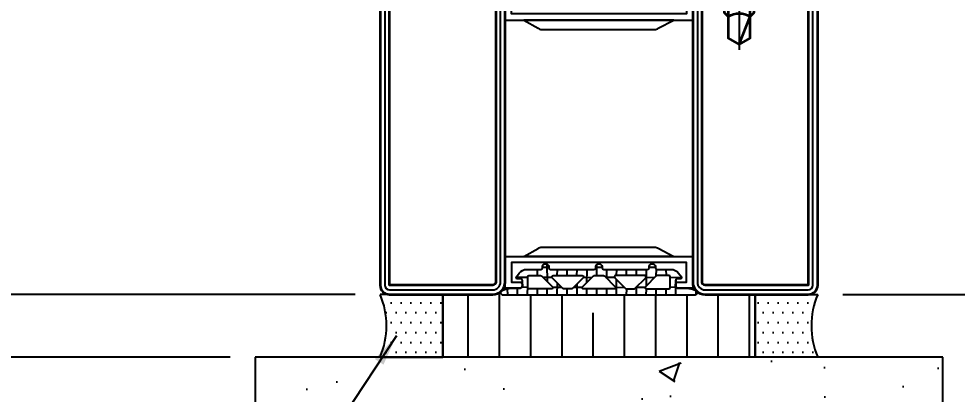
# Model space of a CAD drawing. Header units: millimetres. Extents: x 16974795 to 16976437, y -19668830 to -19667678.
# Drawn here: x 16975053.6 to 16975203.8, y -19668590.3 to -19668530.2 of the extents above; entities that cross this region are included whole.
import ezdxf

# ---------------------------------------------------------------- set-up
doc = ezdxf.new("R2010")
doc.units = ezdxf.units.MM
doc.header["$LTSCALE"] = 1200
doc.header["$MEASUREMENT"] = 0
doc.header["$PDMODE"] = 1
doc.header["$PDSIZE"] = -10
doc.linetypes.add('CENTER', pattern=[2, 1.25, -0.25, 0.25, -0.25])
doc.linetypes.add('CENTER2', pattern=[1.125, 0.75, -0.125, 0.125, -0.125])
doc.layers.get('0').update_dxf_attribs({"linetype": 'CONTINUOUS'})
doc.layers.get('DEFPOINTS').update_dxf_attribs({"color": 171, "linetype": 'CONTINUOUS'})
for name, color, linetype in [('#A_DIM&TEXT', 7, 'CONTINUOUS'), ('CENTER', 251, 'CENTER'), ('PL_CONT', 210, 'CONTINUOUS'), ('ST_CONT', 130, 'CONTINUOUS'), ('SYM', 7, 'CONTINUOUS'), ('WA_CENT', 54, 'CENTER2')]:
    doc.layers.add(name, color=color, linetype=linetype)
doc.layers.add('Blade', color=4, linetype='CONTINUOUS', lineweight=35)
doc.layers.add('HILFSPUNKTE', color=14, linetype='CONTINUOUS', plot=False)
doc.styles.get("Standard").update_dxf_attribs({"font": ''})
doc.styles.get('Standard').set_extended_font_data('휴먼둥근고딕')
doc.dimstyles.new('AMoS', dxfattribs={"dimscale": 3, "dimtxt": 3, "dimasz": 2.5, "dimexe": 2, "dimexo": 2, "dimgap": 1, "dimtad": 1, "dimtoh": 1, "dimdec": 1, "dimzin": 0, "dimdsep": 46, "dimtxsty": 'Standard', "dimblk": 'ARCHTICK', "dimcen": 1, "dimclrd": 150, "dimclre": 150, "dimadec": 0, "dimazin": 0, "dimtfac": 1, "dimtdec": 1, "dimtofl": 0, "dimtmove": 2, "dimatfit": 3, "dimfxl": 1, "dimtolj": 1, "dimtzin": 0, "dimarcsym": 0})
pattern_1 = [(360, (16986609.09968186, -19676349.64456476), (0.7937500000000004, 1.5875), [0, -1.5875])]

# ---------------------------------------------------------------- blocks, each defined once
blk = doc.blocks.new('531751')
at = {"layer": 'Blade', "ltscale": 1000}
for points in [[(70, 52), (70, 68.5, 0.414213562373095), (68.5, 70), (21.5, 70, 0.414213562373095), (20, 68.5), (20, 52, 0.414213562373095), (22, 50), (68, 50, 0.4142135623733843)], [(68.5, 52, -0.4142135623731616), (68, 51.5), (22, 51.5, -0.414213562373095), (21.5, 52), (21.5, 68.5), (68.5, 68.5)], [(20, 3), (1.5, 3, 0.9999999999999999), (1.5, 0), (68.5, 0, 0.4142135623731346), (70, 1.5), (70, 18, 0.4142135623730216), (68, 20), (22, 20, 0.4142135623729941), (20, 18)], [(20, 1.5, 0.4142135623730828), (21.5, 3), (21.5, 18, -0.4142135623730097), (22, 18.5), (68, 18.5, -0.4142135623729972), (68.5, 18), (68.5, 1.5), (1.5, 1.5)]]:
    blk.add_lwpolyline(points, format="xyb", close=True, dxfattribs=at)
at = {"layer": 'CENTER', "color": 8, "linetype": 'ByBlock'}
for points in [[(22, 50.75), (68, 50.75, 0.4142135623733882), (69.25, 52), (69.25, 68.5, 0.414213562373095), (68.5, 69.25), (21.5, 69.25, 0.414213562373095), (20.75, 68.5), (20.75, 52, 0.414213562373095)], [(21.55000000074506, 22.74972088262439), (21.44999999925494, 22.74972088262439, 0.4142135623728279), (21, 22.29972088336945), (21, 20), (26.09659258276224, 20), (26.09659258276224, 50), (21, 50), (21, 47.70027911663055, 0.4142135623733622), (21.44999999925494, 47.25027911737561), (21.55000000074506, 47.25027911737561, 0.4142135623729634), (22, 47.70027911663055), (22, 49), (25.10000000149012, 49), (25.10000000149012, 21), (22, 21), (22, 22.29972088336945, 0.4142135623734941)], [(68.44999999925494, 22.74972088262439), (68.55000000074506, 22.74972088262439, -0.4142135623728279), (69, 22.29972088336945), (69, 20), (63.90340741723776, 20), (63.90340741723776, 50), (69, 50), (69, 47.70027911663055, -0.4142135623733622), (68.55000000074506, 47.25027911737561), (68.44999999925494, 47.25027911737561, -0.4142135623729634), (68, 47.70027911663055), (68, 49), (64.89999999850988, 49), (64.89999999850988, 21), (68, 21), (68, 22.29972088336945, -0.4142135623734941)], [(27.59659258276224, 25.88970789685845), (27.59659258276224, 43.89947021752596, 0.1622742748467838), (27.39660049974918, 44.49945966154337), (26.09659258276224, 46.99986043944955), (26.09659258276224, 22.99986043944955), (27.38271670788527, 25.27163924276829, 0.1681287242815374)], [(62.40340741723776, 25.88970789685845), (62.40340741723776, 43.89947021752596, -0.1622742748467838), (62.60339950025082, 44.49945966154337), (63.90340741723776, 46.99986043944955), (63.90340741723776, 22.99986043944955), (62.61728329211473, 25.27163924276829, -0.1681287242815374)], [(68, 19.25), (22, 19.25, 0.4142135623729951), (20.75, 18), (20.75, 3, -0.4142135623730612), (20, 2.25), (1.5, 2.25, 0.9999999999999999), (1.5, 0.75), (68.5, 0.75, 0.4142135623731377), (69.25, 1.5), (69.25, 18, 0.4142135623730218)]]:
    blk.add_lwpolyline(points, format="xyb", close=True, dxfattribs=at)
at = {"layer": 'HILFSPUNKTE'}
for p in [(20, 70), (70, 70), (0, 3), (0, 0), (70, 0)]:
    blk.add_point(p, dxfattribs=at)
blk = doc.blocks.new('A$C5B69005A')
at = {"layer": 'Blade', "ltscale": 1000}
blk.add_lwpolyline([(26.92228190973401, 12.87530622631311, -0.07369160122968513), (26.84978006035089, 12.88605012372136), (1.427498165518045, 17.49886282160878, -0.3304357211462087), (1.250000014901161, 17.73811892047524), (1.250000014901161, 30.12530622631311, -0.414213562373095), (1.500000014901161, 30.37530622631311), (43.50000001490116, 30.37530622631311, -0.414213562373095), (43.75000001490116, 30.12530622631311), (43.75000001490116, 13.12530622631311, -0.414213562373095), (43.50000001490116, 12.87530622631311), (38.70000001788139, 12.87530622631311, -0.4931454260312946), (38.45851856097579, 13.19001098722219), (39.29231520369649, 16.30178241804242), (38.08490791916847, 16.62530622631311), (37.25111127644777, 13.5135347917676, 0.4931454260312402), (38.70000001788139, 11.62530622631311), (43.50000001490116, 11.62530622631311, 0.414213562373095), (45.00000001490116, 13.12530622631311), (45.00000001490116, 30.12530622631311, 0.414213562373095), (43.50000001490116, 31.62530622631311), (1.500000014901161, 31.62530622631311, 0.414213562373095), (1.490116119384766e-08, 30.12530622631311), (1.490116119384766e-08, 17.73811892047524, 0.3304357211461466), (1.064988922327757, 16.3025823161006), (26.48727081716061, 11.68976961821318, 0.07369160122968402), (26.92228190973401, 11.62530622631311), (28.20000001788139, 11.62530622631311), (28.20000001788139, 12.87530622631311)], format="xyb", close=True, dxfattribs=at)
for points in [[(28.20000001788139, 11.62530622631311), (36.70000001788139, 11.62530622631311), (36.70000001788139, 12.92530622705817), (37.37300001457334, 13.04330622404814), (37.58000001683831, 13.81730622425675, 0.1987764722820962), (37.52000001445413, 14.2723062261939), (36.45000001788139, 16.12530622631311), (28.45000001788139, 16.12530622631311), (27.38100001588464, 14.2723062261939, 0.1986275515369634), (27.32100001722574, 13.81730622425675), (27.52800001576543, 13.04330622404814), (28.20000001788139, 12.92530622705817), (28.20000001788139, 11.62530622631311)], [(30.05000001564622, 11.62530622631311), (30.05000001564622, 6.775306224822998), (30.70000001788139, 6.125306226313114, -0.2857000000000007), (34.20000001788139, 6.125306226313114), (34.85000001639128, 6.775306224822998), (34.85000001639128, 11.62530622631311)]]:
    blk.add_lwpolyline(points, format="xyb", dxfattribs=at)
for points in [[(27.30065888538957, 13.97226741537452), (37.60037145391107, 13.97226741537452)], [(27.52800001576543, 13.04330622404814), (37.37300001457334, 13.04330622404814)], [(28.20000001788139, 12.92530622705817), (36.70000001788139, 12.92530622705817)], [(30.70000001788139, 11.62530622631311), (30.70000001788139, 2.635306224226952), (32.45000001788139, 1.625306226313114), (34.20000001788139, 2.635306224226952), (34.20000001788139, 11.62530622631311)], [(32.45000001788139, 1.625306226313114), (34.20000001788139, 6.125306226313114)]]:
    blk.add_lwpolyline(points, dxfattribs=at)
at = {"layer": 'CENTER'}
blk.add_line((32.45000001788139, 16.802306227386), (32.45000001788139, 0.8053062260150909), dxfattribs=at)
at = {"layer": 'CENTER', "color": 8, "linetype": 'ByBlock'}
blk.add_lwpolyline([(38.68861155956984, 16.46354432404041), (37.85481491684914, 13.3517728894949, 0.4931454260312834), (38.70000001788139, 12.25030622631311), (43.50000001490116, 12.25030622631311, 0.414213562373095), (44.37500001490116, 13.12530622631311), (44.37500001490116, 30.12530622631311, 0.414213562373095), (43.50000001490116, 31.00030622631311), (1.500000014901161, 31.00030622631311, 0.4142135623731141), (0.6250000149011612, 30.12530622631311), (0.6250000149011612, 17.73811892047524, 0.320606736033906), (1.216641649603844, 16.91027048230171), (26.63892354443669, 12.29745778813958, 0.08263316964921476), (26.92228190973401, 12.25030622631311), (28.20000001788139, 12.25030622631311)], format="xyb", dxfattribs=at)
at = {"layer": 'HILFSPUNKTE'}
for p in [(1.490116119384766e-08, 31.62530622631311), (45.00000001490116, 31.62530622631311), (45.00000001490116, 11.62530622631311)]:
    blk.add_point(p, dxfattribs=at)
blk = doc.blocks.new('_Open90')
at = {"color": 0, "linetype": 'ByBlock', "lineweight": -2}
for p, q in [((-0.5, 0.5), (0, 0)), ((0, 0), (-1, 0)), ((0, 0), (-0.5, -0.5))]:
    blk.add_line(p, q, dxfattribs=at)
blk = doc.blocks.new('*D117')
at = {"layer": '#A_DIM&TEXT', "lineweight": -2, "ltscale": 20, "transparency": 16777216}
for p, q in [((16975185.47665043, -19668524.34896735), (16975243.52902449, -19668524.34896735)), ((16975240.52902449, -19668570.34896735), (16975240.52902449, -19668528.34896735)), ((16975185.47665043, -19668574.34896735), (16975243.52902449, -19668574.34896735))]:
    blk.add_line(p, q, dxfattribs=at)
at = {"layer": 'DEFPOINTS', "color": 0, "ltscale": 20, "transparency": 16777216}
for p in [(16975181.47665043, -19668524.34896735), (16975240.52902449, -19668524.34896735), (16975181.47665043, -19668574.34896735)]:
    blk.add_point(p, dxfattribs=at)
at = {"layer": '#A_DIM&TEXT', "lineweight": -2, "ltscale": 20, "transparency": 16777216, "xscale": 4, "yscale": 4, "zscale": 4}
for p, rotation in [((16975240.52902449, -19668524.34896735), 90), ((16975240.52902449, -19668574.34896735), 270)]:
    blk.add_blockref('_Open90', p, dxfattribs=dict(at, rotation=rotation))
at = {"layer": '#A_DIM&TEXT', "color": 0, "ltscale": 20, "transparency": 16777216, "insert": (16975235.52902448, -19668549.34896735), "char_height": 6, "attachment_point": 5, "rotation": 90}
blk.add_mtext('\\A1;50', dxfattribs=at)
blk = doc.blocks.new('*D119')
at = {"layer": '#A_DIM&TEXT', "lineweight": -2, "ltscale": 20, "transparency": 16777216}
for p, q in [((16975185.47665043, -19668574.34896735), (16975263.41902645, -19668574.34896735)), ((16975205.47665043, -19668584.34896737), (16975263.41902645, -19668584.34896737))]:
    blk.add_line(p, q, dxfattribs=at)
at = {"layer": 'DEFPOINTS', "color": 0, "ltscale": 20, "transparency": 16777216}
for p in [(16975181.47665043, -19668574.34896735), (16975260.41902645, -19668574.34896735), (16975201.47665043, -19668584.34896737)]:
    blk.add_point(p, dxfattribs=at)
at = {"layer": '#A_DIM&TEXT', "color": 0, "ltscale": 20, "transparency": 16777216, "insert": (16975260.41902641, -19668579.34896735), "char_height": 6, "attachment_point": 5, "rotation": 90}
blk.add_mtext('\\A1;10', dxfattribs=at)
blk = doc.blocks.new('*D120')
at = {"layer": '#A_DIM&TEXT', "lineweight": -2, "ltscale": 20, "transparency": 16777216}
for p, q in [((16975185.47665043, -19668504.34896735), (16975263.41902645, -19668504.34896735)), ((16975260.41902645, -19668570.34896735), (16975260.41902645, -19668508.34896735)), ((16975185.47665043, -19668574.34896735), (16975263.41902645, -19668574.34896735))]:
    blk.add_line(p, q, dxfattribs=at)
at = {"layer": 'DEFPOINTS', "color": 0, "ltscale": 20, "transparency": 16777216}
for p in [(16975181.47665043, -19668504.34896735), (16975260.41902645, -19668504.34896735), (16975181.47665043, -19668574.34896735)]:
    blk.add_point(p, dxfattribs=at)
at = {"layer": '#A_DIM&TEXT', "lineweight": -2, "ltscale": 20, "transparency": 16777216, "xscale": 4, "yscale": 4, "zscale": 4}
for p, rotation in [((16975260.41902645, -19668504.34896735), 90), ((16975260.41902645, -19668574.34896735), 270)]:
    blk.add_blockref('_Open90', p, dxfattribs=dict(at, rotation=rotation))
at = {"layer": '#A_DIM&TEXT', "color": 0, "ltscale": 20, "transparency": 16777216, "insert": (16975255.41902644, -19668539.34896735), "char_height": 6, "attachment_point": 5, "rotation": 90}
blk.add_mtext('\\A1;70', dxfattribs=at)
blk = doc.blocks.new('*D121')
at = {"layer": '#A_DIM&TEXT', "lineweight": -2, "ltscale": 20, "transparency": 16777216}
for p, q in [((16975107.47665043, -19668504.34896735), (16974964.22261085, -19668504.34896735)), ((16974967.22261085, -19668570.34896736), (16974967.22261085, -19668508.34896735)), ((16975107.47665043, -19668574.34896736), (16974964.22261085, -19668574.34896736))]:
    blk.add_line(p, q, dxfattribs=at)
at = {"layer": 'DEFPOINTS', "color": 0, "ltscale": 20, "transparency": 16777216}
for p in [(16974967.22261085, -19668504.34896735), (16975111.47665043, -19668504.34896735), (16975111.47665043, -19668574.34896736)]:
    blk.add_point(p, dxfattribs=at)
at = {"layer": '#A_DIM&TEXT', "lineweight": -2, "ltscale": 20, "transparency": 16777216, "xscale": 4, "yscale": 4, "zscale": 4}
for p, rotation in [((16974967.22261085, -19668504.34896735), 90), ((16974967.22261085, -19668574.34896736), 270)]:
    blk.add_blockref('_Open90', p, dxfattribs=dict(at, rotation=rotation))
at = {"layer": '#A_DIM&TEXT', "color": 0, "ltscale": 20, "transparency": 16777216, "insert": (16974962.22261085, -19668539.34896735), "char_height": 6, "attachment_point": 5, "rotation": 90}
blk.add_mtext('\\A1;70', dxfattribs=at)
blk = doc.blocks.new('*D125')
at = {"layer": '#A_DIM&TEXT', "lineweight": -2, "ltscale": 20, "transparency": 16777216}
for p, q in [((16975087.47665043, -19667834.34896737), (16974934.14236056, -19667834.34896737)), ((16974937.14236056, -19668580.34896737), (16974937.14236056, -19667838.34896737)), ((16975087.47665043, -19668584.34896737), (16974934.14236056, -19668584.34896737))]:
    blk.add_line(p, q, dxfattribs=at)
at = {"layer": 'DEFPOINTS', "color": 0, "ltscale": 20, "transparency": 16777216}
for p in [(16974937.14236056, -19667834.34896737), (16975091.47665043, -19667834.34896737), (16975091.47665043, -19668584.34896737)]:
    blk.add_point(p, dxfattribs=at)
at = {"layer": '#A_DIM&TEXT', "lineweight": -2, "ltscale": 20, "transparency": 16777216, "xscale": 4, "yscale": 4, "zscale": 4}
for p, rotation in [((16974937.14236056, -19667834.34896737), 90), ((16974937.14236056, -19668584.34896737), 270)]:
    blk.add_blockref('_Open90', p, dxfattribs=dict(at, rotation=rotation))
at = {"layer": '#A_DIM&TEXT', "color": 0, "ltscale": 20, "transparency": 16777216, "insert": (16974932.14236055, -19668209.34896737), "char_height": 6, "attachment_point": 5, "rotation": 90}
blk.add_mtext('\\A1;MODULE DIM.', dxfattribs=at)
blk = doc.blocks.new('*D133')
at = {"layer": '#A_DIM&TEXT', "lineweight": -2, "ltscale": 20, "transparency": 16777216}
for p, q in [((16975107.47665043, -19668574.34896736), (16974964.22261085, -19668574.34896736)), ((16975087.47665043, -19668584.34896737), (16974964.22261085, -19668584.34896737))]:
    blk.add_line(p, q, dxfattribs=at)
at = {"layer": 'DEFPOINTS', "color": 0, "ltscale": 20, "transparency": 16777216}
for p in [(16974967.22261085, -19668574.34896736), (16975111.47665043, -19668574.34896736), (16975091.47665043, -19668584.34896737)]:
    blk.add_point(p, dxfattribs=at)
at = {"layer": '#A_DIM&TEXT', "color": 0, "ltscale": 20, "transparency": 16777216, "insert": (16974962.22261085, -19668579.34896737), "char_height": 6, "attachment_point": 5, "rotation": 90}
blk.add_mtext('\\A1;10', dxfattribs=at)
blk = doc.blocks.new('_ARCHTICK')
at = {"color": 0, "linetype": 'ByBlock', "const_width": 0.15}
blk.add_lwpolyline([(-0.5, -0.5), (0.5, 0.5)], dxfattribs=at)
blk = doc.blocks.new('985304')
at = {"layer": 'SYM', "ltscale": 0.5}
h = blk.add_hatch(dxfattribs=at)
h.set_pattern_fill('NET', color=256, scale=0.5, angle=-1.272221872585407e-14, style=0)
h.set_pattern_definition([(360, (416.8355714617089, -1205.784848252606), (3.524958103184872e-16, 1.5875), []), (90, (416.8355714617089, -1205.784848252606), (-1.5875, 4.496989396531383e-16), [])])
h.paths.add_polyline_path([(-5.199999999254942, -15.30589256435633, 0.7996147017704591), (-4.438709676265717, -15.47755881771445, 0.1113490004456347), (-4.100000001490116, -13.97547909617424), (-4.100000001490116, -12.70027911663055, -0.4142135623731978), (-3.649999998509884, -12.25027911737561), (-2.8693394549191, -12.25027911737561, -0.4340591348451357), (-2.570018161088228, -12.57044746726751), (-2.599547531455755, -13.00869698449969, 0.6363460506372178), (-2.282366368919611, -13.18389028310776), (-1.687341704964638, -12.75114906206727, 0.2399535992438654), (-1.06959392875433, -11.53804106637836), (-1.06959392875433, -9.324130903929472, -0.4514162296358702), (-0.7320939302444458, -9.0264838822186, 1.133893418992055), (-0.7320939302444458, -8.034327141940594, -0.4514162296358687), (-1.06959392875433, -7.736680116504431), (-1.06959392875433, -0.7937248349189758, -0.45141622963587), (-0.7320939302444458, -0.4960778132081032, 1.133893418992055), (-0.7320939302444458, 0.4960789307951927, -0.4514162296356404), (-1.06959392875433, 0.7937259525060654), (-1.06959392875433, 7.736681237816811, -0.4514162296355834), (-0.7320939302444458, 8.034328259527683, 1.133893418992055), (-0.7320939302444458, 9.026484999805689, -0.45141622963584), (-1.06959392875433, 9.324132021516562), (-1.06959392875433, 11.53804218396544, 0.2399535992439713), (-1.687341704964638, 12.75115017965436), (-2.282366368919611, 13.18389140069485, 0.6363310559464317), (-2.599548105150461, 13.0087066218257), (-2.570017300546169, 12.57015668973327, -0.4213142721017316), (-2.856427378952503, 12.25027911737561), (-3.649999998509884, 12.25027911737561, -0.4142135623735473), (-4.100000001490116, 12.70027911663055), (-4.100000001490116, 13.97547909617424, 0.1113490004456359), (-4.438709676265717, 15.47755881771445, 0.08522831533420976), (-4.516666144132614, 15.58824328333139), (-4.516667187213898, 15.58824432641268, 0.6688059586935701), (-5.199999999254942, 15.30589256435633)])
h.paths.add_polyline_path([(-3.858578644692898, -7.448527578264475), (-2.128172572702169, -9.178933650255203, -0.1989123673797344), (-2.06959392875433, -9.320355005562305), (-2.06959392875433, -11.19986044242978, -0.4142135623730087), (-2.269593928009272, -11.39986044168472), (-4, -11.39986044168472, -0.4142135623731822), (-4.199999999254942, -11.19986044242978), (-4.199999999254942, -7.589948933571577, -0.66817863791921)], flags=16)
h.paths.add_polyline_path([(-4.141421355307102, -5.751471303403378, -0.1989123673795406), (-4.199999999254942, -5.610049948096275), (-4.199999999254942, -4.389948934316635, -0.1989123673795797), (-4.141421355307102, -4.248527579009533), (-2.411015287041664, -2.518121507018805, -0.6681786379194253), (-2.06959392875433, -2.659542862325907), (-2.06959392875433, -7.340456016361713, -0.6681786379194455), (-2.411015287041664, -7.481877375394106)], flags=16)
h.paths.add_polyline_path([(-4.199999999254942, -2.480760626494884), (-4.199999999254942, 2.480761744081974, -0.6681786379192507), (-3.858578644692898, 2.622183099389076), (-2.128172572702169, 0.8917770273983479, -0.1989123673797118), (-2.06959392875433, 0.7503556720912457), (-2.06959392875433, -0.7503545545041561, -0.1989123673798009), (-2.128172572702169, -0.8917759098112583), (-3.858578644692898, -2.622181981801987, -0.6681786379191604)], flags=16)
h.paths.add_polyline_path([(-2.411015287041664, 2.518122624605894), (-4.141421355307102, 4.248528696596622, -0.1989123673795755), (-4.199999999254942, 4.389950051903725), (-4.199999999254942, 5.610051065683365, -0.1989123673795407), (-4.141421355307102, 5.751472420990467), (-2.411015287041664, 7.481878492981195, -0.6681786379194461), (-2.06959392875433, 7.340457137674093), (-2.06959392875433, 2.659543983638287, -0.6681786379185062)], flags=16)
h.paths.add_polyline_path([(-4.199999999254942, 7.589950051158667), (-4.199999999254942, 11.19986156001687, -0.4142135623733484), (-4, 11.39986155927181), (-2.269593928009272, 11.39986155927181, -0.414213562372671), (-2.06959392875433, 11.19986156001687), (-2.06959392875433, 9.320356123149395, -0.1989123673796401), (-2.128172572702169, 9.178934767842293), (-3.858578644692898, 7.448528695851564, -0.6681786379196462)], flags=16)
at = {"layer": 'HILFSPUNKTE'}
blk.add_point((0, 0), dxfattribs=at)
at = {"layer": 'SYM'}
for points in [[(-5.199999999254942, -15.30589256435633, 0.7996147017704592), (-4.438709676265717, -15.47755881771445, 0.1113490004456511), (-4.100000001490116, -13.97547909617424), (-4.100000001490116, -12.70027911663055, -0.4142135623731029), (-3.649999998509884, -12.25027911737561), (-2.8693394549191, -12.25027911737561, -0.4340591348451357), (-2.570018161088228, -12.57044746726751), (-2.599547531455755, -13.00869698449969, 0.6363460506376303), (-2.282366368919611, -13.18389028310776), (-1.687341704964638, -12.75114906206727, 0.2399535992438253), (-1.06959392875433, -11.53804106637836), (-1.06959392875433, -9.324130903929472, -0.4514162296358702), (-0.7320939302444458, -9.0264838822186, 1.133893418992056), (-0.7320939302444458, -8.034327141940594, -0.4514162296360966), (-1.06959392875433, -7.736680116504431), (-1.06959392875433, -0.7937248349189758, -0.4514162296358702), (-0.7320939302444458, -0.4960778132081032, 1.133893418992056), (-0.7320939302444458, 0.4960789307951927, -0.4514162296360966), (-1.06959392875433, 0.7937259525060654), (-1.06959392875433, 7.736681237816811, -0.4514162296355834), (-0.7320939302444458, 8.034328259527683, 1.133893418992056), (-0.7320939302444458, 9.026484999805689, -0.4514162296358402), (-1.06959392875433, 9.324132021516562), (-1.06959392875433, 11.53804218396544, 0.2399535992438903), (-1.687341704964638, 12.75115017965436), (-2.282366368919611, 13.18389140069485, 0.6363310559464317), (-2.599548105150461, 13.0087066218257), (-2.570017300546169, 12.57015668973327, -0.4213142721059395), (-2.856427378952503, 12.25027911737561), (-3.649999998509884, 12.25027911737561, -0.4142135623731225), (-4.100000001490116, 12.70027911663055), (-4.100000001490116, 13.97547909617424, 0.1113490004456359), (-4.438709676265717, 15.47755881771445, 0.7996147017704115), (-5.199999999254942, 15.30589256435633)], [(-2.128172572702169, 9.178934767842293), (-3.858578644692898, 7.448528695851564, -0.6681786379192352), (-4.199999999254942, 7.589950051158667), (-4.199999999254942, 11.19986156001687, -0.4142135623731819), (-4, 11.39986155927181), (-2.269593928009272, 11.39986155927181, -0.414213562373004), (-2.06959392875433, 11.19986156001687), (-2.06959392875433, 9.320356123149395, -0.1989123673797013)], [(-2.06959392875433, 7.340457137674093), (-2.06959392875433, 2.659543983638287, -0.6681786379194212), (-2.411015287041664, 2.518122624605894), (-4.141421355307102, 4.248528696596622, -0.1989123673795755), (-4.199999999254942, 4.389950051903725), (-4.199999999254942, 5.610051065683365, -0.1989123673795407), (-4.141421355307102, 5.751472420990467), (-2.411015287041664, 7.481878492981195, -0.668178637919446)], [(-4.199999999254942, 2.480761744081974), (-4.199999999254942, -2.480760626494884, 0.6681786379191607), (-3.858578644692898, -2.622181981801987), (-2.128172572702169, -0.8917759098112583, 0.1989123673798009), (-2.06959392875433, -0.7503545545041561), (-2.06959392875433, 0.7503556720912457, 0.1989123673797118), (-2.128172572702169, 0.8917770273983479), (-3.858578644692898, 2.622183099389076, 0.6681786379192504)], [(-2.06959392875433, -7.340456016361713), (-2.06959392875433, -2.659542862325907, 0.6681786379194252), (-2.411015287041664, -2.518121507018805), (-4.141421355307102, -4.248527579009533, 0.1989123673795797), (-4.199999999254942, -4.389948934316635), (-4.199999999254942, -5.610049948096275, 0.1989123673795405), (-4.141421355307102, -5.751471303403378), (-2.411015287041664, -7.481877375394106, 0.6681786379194457)], [(-2.128172572702169, -9.178933650255203), (-3.858578644692898, -7.448527578264475, 0.66817863791921), (-4.199999999254942, -7.589948933571577), (-4.199999999254942, -11.19986044242978, 0.4142135623731821), (-4, -11.39986044168472), (-2.269593928009272, -11.39986044168472, 0.4142135623730087), (-2.06959392875433, -11.19986044242978), (-2.06959392875433, -9.320355005562305, 0.1989123673797344)]]:
    blk.add_lwpolyline(points, format="xyb", close=True, dxfattribs=at)

msp = doc.modelspace()

# ---------------------------------------------------------------- hatches: boundary and pattern name
at = {"ltscale": 1000}
h = msp.add_hatch(dxfattribs=at)
h.set_pattern_fill('AR-CONC', color=8, scale=5)
h.set_pattern_definition([(49.99999999999999, (-740769.7874987572, 286494.4123945162), (35.86300913003767, -3.137606749129755), [3.75, -41.25]), (355, (-740769.7874987572, 286494.4123945162), (-6.937566680650001, 37.60960668500059), [3, -33]), (100.45144446, (-740766.7989147082, 286494.1509273127), (28.9254423363556, 34.47199954843147), [3.187009599999993, -35.05710559999989]), (46.18420000000002, (-740769.7874987572, 286504.4123945162), (53.36206653357862, -8.275964039653827), [5.624999999999987, -61.87499999999989]), (96.63563549, (-740765.3406615071, 286503.7227291614), (46.73309728371142, 48.70593003872752), [4.7805171, -52.58568799999999]), (351.1841639899999, (-740769.7874987572, 286504.4123945162), (46.73309725273866, 48.70593001349951), [4.5, -49.50000005]), (21, (-740764.7874987572, 286501.9123945162), (29.84535260592308, -20.13094453326694), [3.75, -41.25]), (326.0000000000001, (-740764.7874987572, 286501.9123945162), (12.16576659607909, 36.25750225234265), [3, -33]), (71.45144474, (-740762.3003860563, 286500.2348158136), (42.01111883649855, 16.12655764031769), [3.1870095, -35.0571056]), (37.50000000000001, (-740769.7874987572, 286494.4123945162), (0.6079927658645334, 16.64469269156557), [0, -32.59999999999999, 0, -33.5, 0, -33.125]), (7.499999999999999, (-740769.7874987572, 286494.4123945162), (13.15347687210743, 19.72058559411801), [0, -19.1, 0, -31.85, 0, -12.625]), (327.5, (-740780.9374987558, 286494.4123945162), (26.69112180862045, -1.127743586718988), [0, -12.5, 0, -39, 0, -51.75]), (317.5, (-740785.9374987558, 286494.4123945162), (29.15930846711931, 5.005249116615886), [0, -16.25, 0, -25.9, 0, -36.75])])
h.paths.add_polyline_path([(16975091.47665042, -19668654.34896736), (16975201.47665042, -19668654.34896736), (16975201.47665042, -19668584.34896736), (16975091.47665042, -19668584.34896736)])
at = {"layer": 'SYM', "ltscale": 1000}
h = msp.add_hatch(dxfattribs=at)
h.set_pattern_fill('DOTS', color=256, angle=-1.272221872585407e-14, style=0)
h.set_pattern_definition(pattern_1)
h.paths.add_polyline_path([(16975111.47665042, -19668574.34896735, -0.2000000000372656), (16975111.47665042, -19668584.34896735), (16975121.47665042, -19668584.34896735), (16975121.47665042, -19668574.34896735)])
h = msp.add_hatch(dxfattribs=at)
h.set_pattern_fill('_USER', color=256, scale=5, angle=89.99999999999999, style=0, pattern_type=0)
h.set_pattern_definition([(90, (16976830.56679451, -19672665.41394537), (-5, 1.530798387602947e-15), [])])
h.paths.add_polyline_path([(16975171.47665042, -19668584.34896735), (16975121.47665042, -19668584.34896735), (16975121.47665042, -19668574.34896735), (16975130.90618273, -19668574.34896735, 0.1826758136949318), (16975131.17075786, -19668574.44896735), (16975144.37787455, -19668574.44896735, -0.3353170779950746), (16975144.85886153, -19668574.81239675), (16975145.51467703, -19668577.12210854, 0.755590945231204), (16975147.43862493, -19668577.12210854), (16975148.09444043, -19668574.81239675, -0.3353170779954815), (16975148.57542741, -19668574.44896735), (16975161.78254299, -19668574.44896735, 0.1826758136948074), (16975162.04711812, -19668574.34896735), (16975171.47665042, -19668574.34896735)])
h = msp.add_hatch(dxfattribs=at)
h.set_pattern_fill('DOTS', color=256, angle=-1.272221872585407e-14, style=0)
h.set_pattern_definition(pattern_1)
h.paths.add_polyline_path([(16975171.47665042, -19668574.34896735), (16975171.47665042, -19668584.34896735), (16975181.47665042, -19668584.34896735, -0.2000000000372656), (16975181.47665042, -19668574.34896735)])

# ---------------------------------------------------------------- linework, layer by layer
at = {"layer": 'PL_CONT'}
for p, q in [((16975111.47665042, -19668584.34896735), (16975121.47665042, -19668584.34896735)), ((16975181.47665042, -19668584.34896735), (16975171.47665042, -19668584.34896735))]:
    msp.add_line(p, q, dxfattribs=at)
at = {"layer": 'SYM', "ltscale": 1000}
for p, q in [((16975121.47665042, -19668574.34896735), (16975111.47665042, -19668574.34896735)), ((16975121.47665042, -19668584.34896735), (16975121.47665042, -19668574.34896735)), ((16975121.47665042, -19668574.34896735), (16975121.47665042, -19668584.34896735)), ((16975171.47665042, -19668584.34896735), (16975171.47665042, -19668574.34896735)), ((16975171.47665042, -19668574.34896735), (16975181.47665042, -19668574.34896735)), ((16975171.47665042, -19668574.34896735), (16975171.47665042, -19668584.34896735))]:
    msp.add_line(p, q, dxfattribs=at)
for centre, start, end in [((16975099.47665042, -19668579.34896735), 337.3801351012157, 22.61986489878425), ((16975193.47665042, -19668579.34896735), 157.3801351012157, 202.6198648987842)]:
    msp.add_arc(centre, 13, start, end, dxfattribs=at)
at = {"layer": 'WA_CENT', "color": 2, "ltscale": 0.5}
msp.add_lwpolyline([(16975201.47665042, -19668654.34896736), (16975201.47665042, -19668584.34896736), (16975091.47665042, -19668584.34896736), (16975091.47665042, -19668654.34896736)], dxfattribs=at)

# ---------------------------------------------------------------- block references
at = {"layer": 'CENTER', "color": 8, "linetype": 'ByBlock'}
msp.add_blockref('A$C5B69005A', (16975136.47665041, -19668535.97427356), dxfattribs=at)
at = {"layer": 'CENTER', "color": 8, "linetype": 'ByBlock', "xscale": -1, "rotation": 270}
msp.add_blockref('985304', (16975146.47665042, -19668569.24896734), dxfattribs=at)
at = {"layer": 'ST_CONT', "rotation": 270}
msp.add_blockref('531751', (16975111.47665042, -19668504.34896734), dxfattribs=at)

# ---------------------------------------------------------------- dimensions: what is measured, and where the dimension line sits
at = {"layer": '#A_DIM&TEXT', "ltscale": 20}
dim = msp.add_linear_dim(base=(16974937.14236056, -19667834.34896737), p1=(16975091.47665042, -19668584.34896736), p2=(16975091.47665042, -19667834.34896736), angle=90, text='MODULE DIM.', dimstyle='AMoS', override={"dimscale": 2, "dimasz": 2, "dimexe": 1.5, "dimdec": 2, "dimzin": 9, "dimblk": 'Open90', "dimcen": 0, "dimclrd": 256, "dimclre": 256, "dimtdec": 2, "dimtix": 1}, dxfattribs=at)
dim.commit()
dim.dimension.update_dxf_attribs({"geometry": '*D125', "text_midpoint": (16974932.14236055, -19668209.34896737)})
for base, p1, p2, picture, middle in [((16974967.22261085, -19668504.34896735), (16975111.47665042, -19668574.34896735), (16975111.47665042, -19668504.34896734), '*D121', (16974962.22261085, -19668539.34896735)), ((16975260.41902645, -19668504.34896735), (16975181.47665042, -19668574.34896734), (16975181.47665042, -19668504.34896734), '*D120', (16975255.41902644, -19668539.34896735)), ((16975240.52902449, -19668524.34896735), (16975181.47665042, -19668574.34896734), (16975181.47665042, -19668524.34896734), '*D117', (16975235.52902448, -19668549.34896735)), ((16974967.22261085, -19668574.34896736), (16975091.47665042, -19668584.34896736), (16975111.47665042, -19668574.34896735), '*D133', (16974962.22261085, -19668579.34896737))]:
    dim = msp.add_linear_dim(base=base, p1=p1, p2=p2, angle=90, dimstyle='AMoS', override={"dimscale": 2, "dimasz": 2, "dimexe": 1.5, "dimdec": 2, "dimzin": 9, "dimblk": 'Open90', "dimcen": 0, "dimclrd": 256, "dimclre": 256, "dimtdec": 2, "dimtix": 1}, dxfattribs=at)
    dim.commit()
    dim.dimension.update_dxf_attribs({"geometry": picture, "text_midpoint": middle})
dim = msp.add_linear_dim(base=(16975260.41902645, -19668574.34896735), p1=(16975201.47665042, -19668584.34896736), p2=(16975181.47665042, -19668574.34896734), angle=90, dimstyle='AMoS', override={"dimscale": 2, "dimasz": 2, "dimexe": 1.5, "dimdec": 2, "dimzin": 9, "dimblk": 'Open90', "dimcen": 0, "dimclrd": 256, "dimclre": 256, "dimtdec": 2, "dimtix": 1}, dxfattribs=at)
dim.commit()
dim.dimension.update_dxf_attribs({"geometry": '*D119', "text_midpoint": (16975260.41902641, -19668579.34896735), "dimtype": 160})

# ---------------------------------------------------------------- leaders
at = {"layer": '#A_DIM&TEXT'}
msp.add_leader([(16975114.07496507, -19668580.95504989), (16975082.12138039, -19668629.22508814), (16975057.12138039, -19668629.22508814)], dimstyle='AMoS', override={"dimscale": 2, "dimclrd": 256}, dxfattribs=at)

doc.saveas('drawing.dxf')
